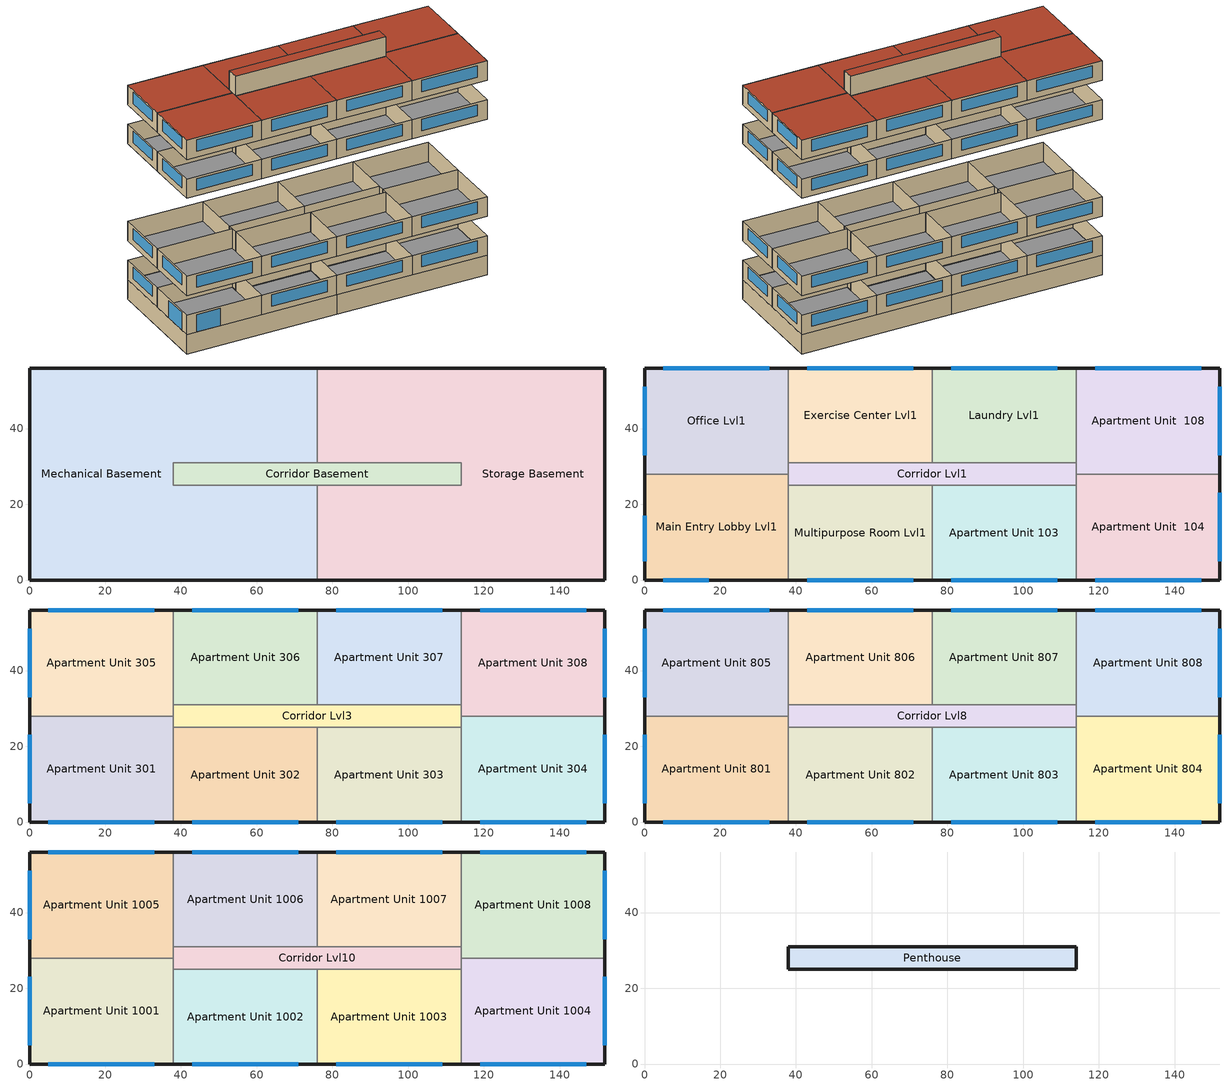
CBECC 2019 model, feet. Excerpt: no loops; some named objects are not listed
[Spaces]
Corridor Basement
 floor ground (SlabOnOrBelowGradeF073): 114,31 114,25 38,25 38,31 z-10
 wall to Mechanical Basement (MetalFrameWallInterior): 76,31 38,31 38,25 76,25 z-10:0
 wall to Storage Basement (MetalFrameWallInterior): 76,25 114,25 114,31 76,31 z-10:0
Mechanical Basement
 floor ground (SlabOnOrBelowGradeF073): 76,56 76,31 38,31 38,25 76,25 76,0 0,0 0,56 z-10
 wall to Storage Basement (MetalFrameWallInterior): 76,0 76,25 / 76,31 76,56 z-10:0
 wall ground (BelowGradeWallC114): 76,56 0,56 0,0 76,0 z-10:0
Storage Basement
 floor ground (SlabOnOrBelowGradeF073): 152,56 152,0 76,0 76,25 114,25 114,31 76,31 76,56 z-10
 wall ground (BelowGradeWallC114): 76,0 152,0 152,56 76,56 z-10:0
Corridor Lvl1
 floor to Corridor Basement (TypicalFloorInterior): 114,31 114,25 38,25 38,31 z0
 wall to Apartment Unit 104 (MetalFrameWallInterior): 114,25 114,28 z0:10
 wall to Apartment Unit 103 (MetalFrameWallInterior): 76,25 114,25 z0:10
 wall to Multipurpose Room Lvl1 (MetalFrameWallInterior): 38,25 76,25 z0:10
 wall to Main Entry Lobby Lvl1 (MetalFrameWallInterior): 38,28 38,25 z0:10
 wall to Office Lvl1 (MetalFrameWallInterior): 38,31 38,28 z0:10
 wall to Exercise Center Lvl1 (MetalFrameWallInterior): 76,31 38,31 z0:10
 wall to Laundry Lvl1 (MetalFrameWallInterior): 114,31 76,31 z0:10
 wall to Apartment Unit 108 (MetalFrameWallInterior): 114,28 114,31 z0:10
Apartment Unit 104
 wall to Apartment Unit 103 (MetalFrameWallInterior): 114,25 114,0 z0:10
Apartment Unit 103
 floor to Storage Basement (TypicalFloorInterior): 114,25 114,0 76,0 76,25 z0
 wall outside (MetalFramedWallU069): 76,0 114,0 z0:10
 wall to Multipurpose Room Lvl1 (MetalFrameWallInterior): 76,25 76,0 z0:10
 window (Fixed Window): 81,0 109,0 z3:8.85
Multipurpose Room Lvl1
 floor to Mechanical Basement (TypicalFloorInterior): 76,25 76,0 38,0 38,25 z0
 wall outside (MetalFramedWallU062): 38,0 76,0 z0:10
 wall to Main Entry Lobby Lvl1 (MetalFrameWallInterior): 38,25 38,0 z0:10
 window (Fixed Window): 43,0 71,0 z3:8.85
Main Entry Lobby Lvl1
 floor to Mechanical Basement (TypicalFloorInterior): 38,28 38,0 0,0 0,28 z0
 wall outside (MetalFramedWallU062): 0,28 0,0 38,0 z0:10
 wall to Office Lvl1 (MetalFrameWallInterior): 38,28 0,28 z0:10
 window (Fixed Window): 0,17 0,5 / 5,0 17,0 z0:8.85
Office Lvl1
 floor to Mechanical Basement (TypicalFloorInterior): 38,56 38,28 0,28 0,56 z0
 wall outside (MetalFramedWallU062): 38,56 0,56 0,28 z0:10
 wall to Exercise Center Lvl1 (MetalFrameWallInterior): 38,31 38,56 z0:10
 window (Fixed Window): 0,51 0,33 / 33,56 5,56 z3:8.85
Exercise Center Lvl1
 floor to Mechanical Basement (TypicalFloorInterior): 76,56 76,31 38,31 38,56 z0
 wall outside (MetalFramedWallU062): 76,56 38,56 z0:10
 wall to Laundry Lvl1 (MetalFrameWallInterior): 76,31 76,56 z0:10
 window (Fixed Window): 71,56 43,56 z3:8.85
Laundry Lvl1
 floor to Storage Basement (TypicalFloorInterior): 114,56 114,31 76,31 76,56 z0
 wall outside (MetalFramedWallU062): 114,56 76,56 z0:10
 wall to Apartment Unit  108 (MetalFrameWallInterior): 114,31 114,56 z0:10
 window (Fixed Window): 109,56 81,56 z3:8.85
Apartment Unit 108
 wall to Apartment Unit  104 (MetalFrameWallInterior): 114,28 152,28 z0:10
Apartment Unit  104
 floor to Storage Basement (TypicalFloorInterior): 152,28 152,0 114,0 114,28 z0
 wall outside (MetalFramedWallU069): 114,0 152,0 152,28 z0:10
 window (Fixed Window): 152,5 152,23 / 119,0 147,0 z3:8.85
Apartment Unit  108
 floor to Storage Basement (TypicalFloorInterior): 152,56 152,28 114,28 114,56 z0
 wall outside (MetalFramedWallU069): 152,28 152,56 114,56 z0:10
 window (Fixed Window): 152,33 152,51 / 147,56 119,56 z3:8.85
Corridor Lvl3
 floor inside (TypicalFloorInterior): 114,31 114,25 38,25 38,31 z20
 wall to Apartment Unit 304 (MetalFrameWallInterior): 114,25 114,28 z20:30
 wall to Apartment Unit 303 (MetalFrameWallInterior): 76,25 114,25 z20:30
 wall to Apartment Unit 302 (MetalFrameWallInterior): 38,25 76,25 z20:30
 wall to Apartment Unit 301 (MetalFrameWallInterior): 38,28 38,25 z20:30
 wall to Apartment Unit 305 (MetalFrameWallInterior): 38,31 38,28 z20:30
 wall to Apartment Unit 306 (MetalFrameWallInterior): 76,31 38,31 z20:30
 wall to Apartment Unit 307 (MetalFrameWallInterior): 114,31 76,31 z20:30
 wall to Apartment Unit 308 (MetalFrameWallInterior): 114,28 114,31 z20:30
Apartment Unit 304
 floor inside (TypicalFloorInterior): 152,28 152,0 114,0 114,28 z20
 wall outside (MetalFramedWallU069): 114,0 152,0 152,28 z20:30
 wall to Apartment Unit 303 (MetalFrameWallInterior): 114,25 114,0 z20:30
 wall to Apartment Unit 308 (MetalFrameWallInterior): 152,28 114,28 z20:30
 window (Fixed Window): 152,5 152,23 / 119,0 147,0 z23:28.85
Apartment Unit 303
 floor inside (TypicalFloorInterior): 114,25 114,0 76,0 76,25 z20
 wall outside (MetalFramedWallU069): 76,0 114,0 z20:30
 wall to Apartment Unit 302 (MetalFrameWallInterior): 76,25 76,0 z20:30
 window (Fixed Window): 81,0 109,0 z23:28.85
Apartment Unit 302
 floor inside (TypicalFloorInterior): 76,25 76,0 38,0 38,25 z20
 wall outside (MetalFramedWallU069): 38,0 76,0 z20:30
 wall to Apartment Unit 301 (MetalFrameWallInterior): 38,25 38,0 z20:30
 window (Fixed Window): 43,0 71,0 z23:28.85
Apartment Unit 301
 floor inside (TypicalFloorInterior): 38,28 38,0 0,0 0,28 z20
 wall outside (MetalFramedWallU069): 0,28 0,0 38,0 z20:30
 wall to Apartment Unit 305 (MetalFrameWallInterior): 38,28 0,28 z20:30
 window (Fixed Window): 0,23 0,5 / 5,0 33,0 z23:28.85
Apartment Unit 305
 floor inside (TypicalFloorInterior): 38,56 38,28 0,28 0,56 z20
 wall outside (MetalFramedWallU069): 38,56 0,56 0,28 z20:30
 wall to Apartment Unit 306 (MetalFrameWallInterior): 38,31 38,56 z20:30
 window (Fixed Window): 0,51 0,33 / 33,56 5,56 z23:28.85
Apartment Unit 306
 floor inside (TypicalFloorInterior): 76,56 76,31 38,31 38,56 z20
 wall outside (MetalFramedWallU069): 76,56 38,56 z20:30
 wall to Apartment Unit 307 (MetalFrameWallInterior): 76,31 76,56 z20:30
 window (Fixed Window): 71,56 43,56 z23:28.85
Apartment Unit 307
 floor inside (TypicalFloorInterior): 114,56 114,31 76,31 76,56 z20
 wall outside (MetalFramedWallU069): 114,56 76,56 z20:30
 wall to Apartment Unit 308 (MetalFrameWallInterior): 114,31 114,56 z20:30
 window (Fixed Window): 109,56 81,56 z23:28.85
Apartment Unit 308
 floor inside (TypicalFloorInterior): 152,56 152,28 114,28 114,56 z20
 wall outside (MetalFramedWallU069): 152,28 152,56 114,56 z20:30
 window (Fixed Window): 152,33 152,51 / 147,56 119,56 z23:28.85
Corridor Lvl8
 floor inside (TypicalFloorInterior): 114,31 114,25 38,25 38,31 z70
 wall to Apartment Unit 804 (MetalFrameWallInterior): 114,25 114,28 z70:80
 wall to Apartment Unit 803 (MetalFrameWallInterior): 76,25 114,25 z70:80
 wall to Apartment Unit 802 (MetalFrameWallInterior): 38,25 76,25 z70:80
 wall to Apartment Unit 801 (MetalFrameWallInterior): 38,28 38,25 z70:80
 wall to Apartment Unit 805 (MetalFrameWallInterior): 38,31 38,28 z70:80
 wall to Apartment Unit 806 (MetalFrameWallInterior): 76,31 38,31 z70:80
 wall to Apartment Unit 807 (MetalFrameWallInterior): 114,31 76,31 z70:80
 wall to Apartment Unit 808 (MetalFrameWallInterior): 114,28 114,31 z70:80
Apartment Unit 804
 floor inside (TypicalFloorInterior): 152,28 152,0 114,0 114,28 z70
 wall outside (MetalFramedWallU069): 114,0 152,0 152,28 z70:80
 wall to Apartment Unit 803 (MetalFrameWallInterior): 114,25 114,0 z70:80
 wall to Apartment Unit 808 (MetalFrameWallInterior): 152,28 114,28 z70:80
 window (Fixed Window): 152,5 152,23 / 119,0 147,0 z73:78.85
Apartment Unit 803
 floor inside (TypicalFloorInterior): 114,25 114,0 76,0 76,25 z70
 wall outside (MetalFramedWallU069): 76,0 114,0 z70:80
 wall to Apartment Unit 802 (MetalFrameWallInterior): 76,25 76,0 z70:80
 window (Fixed Window): 81,0 109,0 z73:78.85
Apartment Unit 802
 floor inside (TypicalFloorInterior): 76,25 76,0 38,0 38,25 z70
 wall outside (MetalFramedWallU069): 38,0 76,0 z70:80
 wall to Apartment Unit 801 (MetalFrameWallInterior): 38,25 38,0 z70:80
 window (Fixed Window): 43,0 71,0 z73:78.85
Apartment Unit 801
 floor inside (TypicalFloorInterior): 38,28 38,0 0,0 0,28 z70
 wall outside (MetalFramedWallU069): 0,28 0,0 38,0 z70:80
 wall to Apartment Unit 805 (MetalFrameWallInterior): 38,28 0,28 z70:80
 window (Fixed Window): 0,23 0,5 / 5,0 33,0 z73:78.85
Apartment Unit 805
 floor inside (TypicalFloorInterior): 38,56 38,28 0,28 0,56 z70
 wall outside (MetalFramedWallU069): 38,56 0,56 0,28 z70:80
 wall to Apartment Unit 806 (MetalFrameWallInterior): 38,31 38,56 z70:80
 window (Fixed Window): 0,51 0,33 / 33,56 5,56 z73:78.85
Apartment Unit 806
 floor inside (TypicalFloorInterior): 76,56 76,31 38,31 38,56 z70
 wall outside (MetalFramedWallU069): 76,56 38,56 z70:80
 wall to Apartment Unit 807 (MetalFrameWallInterior): 76,31 76,56 z70:80
 window (Fixed Window): 71,56 43,56 z73:78.85
Apartment Unit 807
 floor inside (TypicalFloorInterior): 114,56 114,31 76,31 76,56 z70
 wall outside (MetalFramedWallU069): 114,56 76,56 z70:80
 wall to Apartment Unit 808 (MetalFrameWallInterior): 114,31 114,56 z70:80
 window (Fixed Window): 109,56 81,56 z73:78.85
Apartment Unit 808
 floor inside (TypicalFloorInterior): 152,56 152,28 114,28 114,56 z70
 wall outside (MetalFramedWallU069): 152,28 152,56 114,56 z70:80
 window (Fixed Window): 152,33 152,51 / 147,56 119,56 z73:78.85
Corridor Lvl10
 floor inside (TypicalFloorInterior): 114,31 114,25 38,25 38,31 z90
 wall to Apartment Unit 1004 (MetalFrameWallInterior): 114,25 114,28 z90:100
 wall to Apartment Unit 1003 (MetalFrameWallInterior): 76,25 114,25 z90:100
 wall to Apartment Unit 1002 (MetalFrameWallInterior): 38,25 76,25 z90:100
 wall to Apartment Unit 1001 (MetalFrameWallInterior): 38,28 38,25 z90:100
 wall to Apartment Unit 1005 (MetalFrameWallInterior): 38,31 38,28 z90:100
 wall to Apartment Unit 1006 (MetalFrameWallInterior): 76,31 38,31 z90:100
 wall to Apartment Unit 1007 (MetalFrameWallInterior): 114,31 76,31 z90:100
 wall to Apartment Unit 1008 (MetalFrameWallInterior): 114,28 114,31 z90:100
Apartment Unit 1004
 floor inside (TypicalFloorInterior): 152,28 152,0 114,0 114,28 z90
 wall outside (MetalFramedWallU069): 114,0 152,0 152,28 z90:100
 wall to Apartment Unit 1003 (MetalFrameWallInterior): 114,25 114,0 z90:100
 wall to Apartment Unit 1008 (MetalFrameWallInterior): 152,28 114,28 z90:100
 window (Fixed Window): 152,5 152,23 / 119,0 147,0 z93:98.85
 roof outside (FlatResWoodFramingAndOtherRoofU028Refl08): 152,0 152,28 114,28 114,0 z100
Apartment Unit 1003
 floor inside (TypicalFloorInterior): 114,25 114,0 76,0 76,25 z90
 wall outside (MetalFramedWallU069): 76,0 114,0 z90:100
 wall to Apartment Unit 1002 (MetalFrameWallInterior): 76,25 76,0 z90:100
 window (Fixed Window): 81,0 109,0 z93:98.85
 roof outside (FlatResWoodFramingAndOtherRoofU028Refl08): 114,0 114,25 76,25 76,0 z100
Apartment Unit 1002
 floor inside (TypicalFloorInterior): 76,25 76,0 38,0 38,25 z90
 wall outside (MetalFramedWallU069): 38,0 76,0 z90:100
 wall to Apartment Unit 1001 (MetalFrameWallInterior): 38,25 38,0 z90:100
 window (Fixed Window): 43,0 71,0 z93:98.85
 roof outside (FlatResWoodFramingAndOtherRoofU028Refl08): 76,0 76,25 38,25 38,0 z100
Apartment Unit 1001
 floor inside (TypicalFloorInterior): 38,28 38,0 0,0 0,28 z90
 wall outside (MetalFramedWallU069): 0,28 0,0 38,0 z90:100
 wall to Apartment Unit 1005 (MetalFrameWallInterior): 38,28 0,28 z90:100
 window (Fixed Window): 0,23 0,5 / 5,0 33,0 z93:98.85
 roof outside (FlatResWoodFramingAndOtherRoofU028Refl08): 38,0 38,28 0,28 0,0 z100
Apartment Unit 1005
 floor inside (TypicalFloorInterior): 38,56 38,28 0,28 0,56 z90
 wall outside (MetalFramedWallU069): 38,56 0,56 0,28 z90:100
 wall to Apartment Unit 1006 (MetalFrameWallInterior): 38,31 38,56 z90:100
 window (Fixed Window): 0,51 0,33 / 33,56 5,56 z93:98.85
 roof outside (FlatResWoodFramingAndOtherRoofU028Refl08): 38,28 38,56 0,56 0,28 z100
Apartment Unit 1006
 floor inside (TypicalFloorInterior): 76,56 76,31 38,31 38,56 z90
 wall outside (MetalFramedWallU069): 76,56 38,56 z90:100
 wall to Apartment Unit 1007 (MetalFrameWallInterior): 76,31 76,56 z90:100
 window (Fixed Window): 71,56 43,56 z93:98.85
 roof outside (FlatResWoodFramingAndOtherRoofU028Refl08): 76,31 76,56 38,56 38,31 z100
Apartment Unit 1007
 floor inside (TypicalFloorInterior): 114,56 114,31 76,31 76,56 z90
 wall outside (MetalFramedWallU069): 114,56 76,56 z90:100
 wall to Apartment Unit 1008 (MetalFrameWallInterior): 114,31 114,56 z90:100
 window (Fixed Window): 109,56 81,56 z93:98.85
 roof outside (FlatResWoodFramingAndOtherRoofU028Refl08): 114,31 114,56 76,56 76,31 z100
Apartment Unit 1008
 floor inside (TypicalFloorInterior): 152,56 152,28 114,28 114,56 z90
 wall outside (MetalFramedWallU069): 152,28 152,56 114,56 z90:100
 window (Fixed Window): 152,33 152,51 / 147,56 119,56 z93:98.85
 roof outside (FlatResWoodFramingAndOtherRoofU028Refl08): 152,28 152,56 114,56 114,28 z100
Penthouse
 floor to Corridor Lvl10 (TypicalFloorInterior): 114,31 114,25 38,25 38,31 z100
 wall outside (MetalFramedWallU062): 38,25 114,25 114,31 38,31 38,25 z100:110
 roof outside (FlatNonresWoodFramingAndOtherRoofU034): 114,25 114,31 38,31 38,25 z110
[Proj]
HRR10S_40WWR_IndGasInst_CZ04: CliZn=ClimateZone4; WeatherStation=SAN-JOSE-REID_724946; HVACAutoSizing=0; AnalysisType=Title24Compliance; DebugScreen=1
[Bldg]
Building 1: BldgAz=0; TotStoryCnt=12; AboveGrdStoryCnt=11
[Mat]
Name | CodeCat | CodeItem
Gypsum Board - 1/2 in. | Bldg Board and Siding | Gypsum Board - 1/2 in.
Gypsum Board - 5/8 in. | Bldg Board and Siding | Gypsum Board - 5/8 in.
Stucco - 7/8 in. | Plastering Materials | Stucco - 7/8 in.
Carpet - 3/4 in. | Finish Materials | Carpet - 3/4 in.
Metal Deck - 1/16 in. | Bldg Board and Siding | Metal Deck - 1/16 in.
Concrete - 140 lb/ft3 - 4 in. | Concrete | Concrete - 140 lb/ft3 - 4 in.
Metal Standing Seam - 1/16 in. | Roofing | Metal Standing Seam - 1/16 in.
Compliance Insulation R34.93 | Insulation Board | Compliance Insulation R34.93
Compliance Insulation R13.99 | Insulation Board | Compliance Insulation R13.99
Air - Metal Wall Framing - 16 or 24 in. OC | Air | Air - Metal Wall Framing - 16 or 24 in. OC
Compliance Insulation R0.10 | Insulation Board | Compliance Insulation R0.10
Compliance Insulation R0.20 | Insulation Board | Compliance Insulation R0.20
Compliance Insulation R2.00 | Insulation Board | Compliance Insulation R2.00
Compliance Insulation R10.06 | Insulation Board | Compliance Insulation R10.06
Compliance Insulation R28.63 | Insulation Board | Compliance Insulation R28.63
Concrete - Solid Grout - 115 lb/ft3 - 8 in. | Masonry Units Solid | Concrete - Solid Grout - 115 lb/ft3 - 8 in.
[ConsAssm]
MetalFramedWallU069: CompatibleSurfType=ExteriorWall; MatRef[1]=Stucco - 7/8 in.; MatRef[2]=Compliance Insulation R10.06; MatRef[3]=Compliance Insulation R2.00; MatRef[4]=Compliance Insulation R0.20; MatRef[5]=Compliance Insulation R0.10; MatRef[6]=Air - Metal Wall Framing - 16 or 24 in. OC; MatRef[7]=Gypsum Board - 1/2 in.
MetalFramedWallU062: CompatibleSurfType=ExteriorWall; MatRef[1]=Stucco - 7/8 in.; MatRef[2]=Compliance Insulation R13.99; MatRef[3]=Air - Metal Wall Framing - 16 or 24 in. OC; MatRef[4]=Gypsum Board - 1/2 in.
SlabOnOrBelowGradeF073: CompatibleSurfType=UndergroundFloor; MatRef[1]=Concrete - 140 lb/ft3 - 6 in.; SpecMthd=FFactor; ExtRoughness=MediumRough
BelowGradeWallC114: CompatibleSurfType=UndergroundWall; MatRef[1]=Concrete - Solid Grout - 115 lb/ft3 - 8 in.; SpecMthd=CFactor; ExtRoughness=MediumRough
MetalFrameWallInterior: CompatibleSurfType=InteriorWall; MatRef[1]=Gypsum Board - 5/8 in.; MatRef[2]=Air - Metal Wall Framing - 16 or 24 in. OC; MatRef[3]=Gypsum Board - 5/8 in.; SpecMthd=Layers; ExtRoughness=MediumRough
TypicalFloorInterior: CompatibleSurfType=InteriorFloor; MatRef[1]=Metal Deck - 1/16 in.; MatRef[2]=Concrete - 140 lb/ft3 - 4 in.; MatRef[3]=Carpet - 3/4 in.; SpecMthd=Layers; ExtRoughness=MediumRough
FlatNonresWoodFramingAndOtherRoofU034: CompatibleSurfType=Roof; MatRef[1]=Metal Standing Seam - 1/16 in.; MatRef[2]=Compliance Insulation R28.63; SpecMthd=Layers; ExtRoughness=MediumRough; CRRCInitialRefl=0.63; CRRCAgedRefl=0.63; CRRCInitialEmit=0.85; CRRCAgedEmit=0.85; CRRCInitialSRI=75; CRRCAgedSRI=75; CRRCProdID=XXXX-XXXX
FlatResWoodFramingAndOtherRoofU028Refl08: CompatibleSurfType=Roof; MatRef[1]=Metal Standing Seam - 1/16 in.; MatRef[2]=Compliance Insulation R34.93; CRRCInitialRefl=0.08; CRRCAgedRefl=0.08; CRRCInitialEmit=0.85; CRRCAgedEmit=0.85; CRRCProdID=XXXX-XXXX
[FenCons]
Fixed Window: FenProdType=FixedWindow; SHGC=0.25; UFactor=0.36; VT=0.42
[Story]
Name | Mult
Building Story Basement; Building Story 10; Building Story Penthouse
Building Story 1 | 1
Building Story 3 | 6
Building Story 8 | 2
[Spc] CondgType=DirectlyConditioned
Corridor Basement: Story=Building Story Basement; ThrmlZnRef=Corridor Basement Thermal Zn; SpcFunc=Corridor Area; SHWFluidSegRef=Elec SHW Supply FluidSegment; OccSensorCtrl=1
Mechanical Basement: Story=Building Story Basement; ThrmlZnRef=Mechanical Basement Thermal Zn; SpcFunc=Electrical, Mechanical, Telephone Rooms; SHWFluidSegRef=Elec SHW Supply FluidSegment; HotWtrHtgSchRef=WarehouseServiceHotWater
Storage Basement: Story=Building Story Basement; ThrmlZnRef=Storage Basement Thermal Zn; SpcFunc=Commercial/Industrial Storage (Warehouse); SHWFluidSegRef=Elec SHW Supply FluidSegment; HotWtrHtgSchRef=WarehouseServiceHotWater
Corridor Lvl1: Story=Building Story 1; ThrmlZnRef=Corridor Lvl1 Thermal Zn; SpcFunc=Corridor Area; SHWFluidSegRef=Elec SHW Supply FluidSegment; OccSensorCtrl=1
Apartment Unit 103: Story=Building Story 1; ThrmlZnRef=Apartment Unit 103 Thermal Zn; SpcFunc=High-Rise Residential Living Spaces; PriSide100PctControlled=0; ResDHWSysRef=ResidentialDHWSystem; DwellingUnitTypeCnt[3]=1; ResSpcDHWFeaturesRef[3]=Apartment Unit 103 rsd2
Apartment Unit  104: Story=Building Story 1; ThrmlZnRef=Apartment Unit 104 Thermal Zn; SpcFunc=High-Rise Residential Living Spaces; ResDHWSysRef=ResidentialDHWSystem; DwellingUnitTypeCnt[3]=1; ResSpcDHWFeaturesRef[3]=Apartment Unit 104 rsd2
Apartment Unit  108: Story=Building Story 1; ThrmlZnRef=Apartment Unit 108 Thermal Zn; SpcFunc=High-Rise Residential Living Spaces; ResDHWSysRef=ResidentialDHWSystem; DwellingUnitTypeCnt[3]=1; ResSpcDHWFeaturesRef[3]=Apartment Unit 108 rsd2
Exercise Center Lvl1: Story=Building Story 1; ThrmlZnRef=Exercise Center Lvl1 Thermal Zn; SpcFunc=Exercise/Fitness Center and Gymnasium Areas; SHWFluidSegRef=Gas SHW Supply FluidSegment; SecSide100PctControlled=1
Laundry Lvl1: Story=Building Story 1; ThrmlZnRef=Laundry Lvl1 Thermal Zn; SpcFunc=Laundry Area; SHWFluidSegRef=Gas SHW Supply FluidSegment; SecSide100PctControlled=1
Main Entry Lobby Lvl1: Story=Building Story 1; ThrmlZnRef=Main Entry Lobby Lvl1 Thermal Zn; SpcFunc=Main Entry Lobby; SHWFluidSegRef=Elec SHW Supply FluidSegment; SecSide100PctControlled=1; ElevPwr=40000; ElevRadFrac=0; ElevLatFrac=0; ElevLostFrac=1
Multipurpose Room Lvl1: Story=Building Story 1; ThrmlZnRef=Multipurpose Room Lvl1 Thermal Zn; SpcFunc=Convention, Conference, Multipurpose and Meeting Area; SHWFluidSegRef=Elec SHW Supply FluidSegment; OccSensorCtrl=1; SecSide100PctControlled=1
Office Lvl1: Story=Building Story 1; ThrmlZnRef=Office Lvl1 Thermal Zn; SpcFunc=Office Area (Open plan office); SHWFluidSegRef=Elec SHW Supply FluidSegment; SecSide100PctControlled=1
Corridor Lvl3: Story=Building Story 3; ThrmlZnRef=Corridor Lvl3 Thermal Zn; SpcFunc=Corridor Area; SHWFluidSegRef=Elec SHW Supply FluidSegment; OccSensorCtrl=1; HotWtrHtgSchRef=OfficeServiceHotWater
Apartment Unit 301: Story=Building Story 3; ThrmlZnRef=Apartment Unit 301 Thermal Zn; SpcFunc=High-Rise Residential Living Spaces; ResDHWSysRef=ResidentialDHWSystem; DwellingUnitTypeCnt[3]=1; ResSpcDHWFeaturesRef[3]=Apartment Unit 301 rsd2
Apartment Unit 302: Story=Building Story 3; ThrmlZnRef=Apartment Unit 302 Thermal Zn; SpcFunc=High-Rise Residential Living Spaces; ResDHWSysRef=ResidentialDHWSystem; DwellingUnitTypeCnt[3]=1; ResSpcDHWFeaturesRef[3]=Apartment Unit 302 rsd2
Apartment Unit 303: Story=Building Story 3; ThrmlZnRef=Apartment Unit 303 Thermal Zn; SpcFunc=High-Rise Residential Living Spaces; ResDHWSysRef=ResidentialDHWSystem; DwellingUnitTypeCnt[3]=1; ResSpcDHWFeaturesRef[3]=Apartment Unit 303 rsd2
Apartment Unit 304: Story=Building Story 3; ThrmlZnRef=Apartment Unit 304 Thermal Zn; SpcFunc=High-Rise Residential Living Spaces; ResDHWSysRef=ResidentialDHWSystem; DwellingUnitTypeCnt[3]=1; ResSpcDHWFeaturesRef[3]=Apartment Unit 304 rsd2
Apartment Unit 305: Story=Building Story 3; ThrmlZnRef=Apartment Unit 305 Thermal Zn; SpcFunc=High-Rise Residential Living Spaces; ResDHWSysRef=ResidentialDHWSystem; DwellingUnitTypeCnt[3]=1; ResSpcDHWFeaturesRef[3]=Apartment Unit 305 rsd2
Apartment Unit 306: Story=Building Story 3; ThrmlZnRef=Apartment Unit 306 Thermal Zn; SpcFunc=High-Rise Residential Living Spaces; ResDHWSysRef=ResidentialDHWSystem; DwellingUnitTypeCnt[3]=1; ResSpcDHWFeaturesRef[3]=Apartment Unit 306 rsd2
Apartment Unit 307: Story=Building Story 3; ThrmlZnRef=Apartment Unit 307 Thermal Zn; SpcFunc=High-Rise Residential Living Spaces; ResDHWSysRef=ResidentialDHWSystem; DwellingUnitTypeCnt[3]=1; ResSpcDHWFeaturesRef[3]=Apartment Unit 307 rsd2
Apartment Unit 308: Story=Building Story 3; ThrmlZnRef=Apartment Unit 308 Thermal Zn; SpcFunc=High-Rise Residential Living Spaces; ResDHWSysRef=ResidentialDHWSystem; DwellingUnitTypeCnt[3]=1; ResSpcDHWFeaturesRef[3]=Apartment Unit 308 rsd2
Corridor Lvl8: Story=Building Story 8; ThrmlZnRef=Corridor Lvl8 Thermal Zn; SpcFunc=Corridor Area; SHWFluidSegRef=Elec SHW Supply FluidSegment; OccSensorCtrl=1; HotWtrHtgSchRef=OfficeServiceHotWater
Apartment Unit 801: Story=Building Story 8; ThrmlZnRef=Apartment Unit 801 Thermal Zn; SpcFunc=High-Rise Residential Living Spaces; ResDHWSysRef=ResidentialDHWSystem; DwellingUnitTypeCnt[3]=1; ResSpcDHWFeaturesRef[3]=Apartment Unit 801 rsd2
Apartment Unit 802: Story=Building Story 8; ThrmlZnRef=Apartment Unit 802 Thermal Zn; SpcFunc=High-Rise Residential Living Spaces; ResDHWSysRef=ResidentialDHWSystem; DwellingUnitTypeCnt[3]=1; ResSpcDHWFeaturesRef[3]=Apartment Unit 802 rsd2
Apartment Unit 803: Story=Building Story 8; ThrmlZnRef=Apartment Unit 803 Thermal Zn; SpcFunc=High-Rise Residential Living Spaces; ResDHWSysRef=ResidentialDHWSystem; DwellingUnitTypeCnt[3]=1; ResSpcDHWFeaturesRef[3]=Apartment Unit 803 rsd2
Apartment Unit 804: Story=Building Story 8; ThrmlZnRef=Apartment Unit 804 Thermal Zn; SpcFunc=High-Rise Residential Living Spaces; ResDHWSysRef=ResidentialDHWSystem; DwellingUnitTypeCnt[3]=1; ResSpcDHWFeaturesRef[3]=Apartment Unit 804 rsd2
Apartment Unit 805: Story=Building Story 8; ThrmlZnRef=Apartment Unit 805 Thermal Zn; SpcFunc=High-Rise Residential Living Spaces; ResDHWSysRef=ResidentialDHWSystem; DwellingUnitTypeCnt[3]=1; ResSpcDHWFeaturesRef[3]=Apartment Unit 805 rsd2
Apartment Unit 806: Story=Building Story 8; ThrmlZnRef=Apartment Unit 806 Thermal Zn; SpcFunc=High-Rise Residential Living Spaces; ResDHWSysRef=ResidentialDHWSystem; DwellingUnitTypeCnt[3]=1; ResSpcDHWFeaturesRef[3]=Apartment Unit 806 rsd2
Apartment Unit 807: Story=Building Story 8; ThrmlZnRef=Apartment Unit 807 Thermal Zn; SpcFunc=High-Rise Residential Living Spaces; ResDHWSysRef=ResidentialDHWSystem; DwellingUnitTypeCnt[3]=1; ResSpcDHWFeaturesRef[3]=Apartment Unit 807 rsd2
Apartment Unit 808: Story=Building Story 8; ThrmlZnRef=Apartment Unit 808 Thermal Zn; SpcFunc=High-Rise Residential Living Spaces; ResDHWSysRef=ResidentialDHWSystem; DwellingUnitTypeCnt[3]=1; ResSpcDHWFeaturesRef[3]=Apartment Unit 808 rsd2
Corridor Lvl10: Story=Building Story 10; ThrmlZnRef=Corridor 10 Thermal Zn; SpcFunc=Corridor Area; SHWFluidSegRef=Elec SHW Supply FluidSegment; OccSensorCtrl=1; HotWtrHtgSchRef=OfficeServiceHotWater
Apartment Unit 1001: Story=Building Story 10; ThrmlZnRef=Apartment Unit 1001 Thermal Zn; SpcFunc=High-Rise Residential Living Spaces; ResDHWSysRef=ResidentialDHWSystem; DwellingUnitTypeCnt[3]=1; ResSpcDHWFeaturesRef[3]=Apartment Unit 1001 rsd2
Apartment Unit 1002: Story=Building Story 10; ThrmlZnRef=Apartment Unit 1002 Thermal Zn; SpcFunc=High-Rise Residential Living Spaces; ResDHWSysRef=ResidentialDHWSystem; DwellingUnitTypeCnt[3]=1; ResSpcDHWFeaturesRef[3]=Apartment Unit 1002 rsd2
Apartment Unit 1003: Story=Building Story 10; ThrmlZnRef=Apartment Unit 1003 Thermal Zn; SpcFunc=High-Rise Residential Living Spaces; ResDHWSysRef=ResidentialDHWSystem; DwellingUnitTypeCnt[3]=1; ResSpcDHWFeaturesRef[3]=Apartment Unit 1003 rsd2
Apartment Unit 1004: Story=Building Story 10; ThrmlZnRef=Apartment Unit 1004 Thermal Zn; SpcFunc=High-Rise Residential Living Spaces; ResDHWSysRef=ResidentialDHWSystem; DwellingUnitTypeCnt[3]=1; ResSpcDHWFeaturesRef[3]=Apartment Unit 1004 rsd2
Apartment Unit 1005: Story=Building Story 10; ThrmlZnRef=Apartment Unit 1005 Thermal Zn; SpcFunc=High-Rise Residential Living Spaces; ResDHWSysRef=ResidentialDHWSystem; DwellingUnitTypeCnt[3]=1; ResSpcDHWFeaturesRef[3]=Apartment Unit 1005 rsd2
Apartment Unit 1006: Story=Building Story 10; ThrmlZnRef=Apartment Unit 1006 Thermal Zn; SpcFunc=High-Rise Residential Living Spaces; ResDHWSysRef=ResidentialDHWSystem; DwellingUnitTypeCnt[3]=1; ResSpcDHWFeaturesRef[3]=Apartment Unit 1006 rsd2
Apartment Unit 1007: Story=Building Story 10; ThrmlZnRef=Apartment Unit 1007 Thermal Zn; SpcFunc=High-Rise Residential Living Spaces; ResDHWSysRef=ResidentialDHWSystem; DwellingUnitTypeCnt[3]=1; ResSpcDHWFeaturesRef[3]=Apartment Unit 1007 rsd2
Apartment Unit 1008: Story=Building Story 10; ThrmlZnRef=Apartment Unit 1008 Thermal Zn; SpcFunc=High-Rise Residential Living Spaces; ResDHWSysRef=ResidentialDHWSystem; DwellingUnitTypeCnt[3]=1; ResSpcDHWFeaturesRef[3]=Apartment Unit 1008 rsd2
Penthouse: Story=Building Story Penthouse; ThrmlZnRef=Penthouse Thermal Zn; SpcFunc=Electrical, Mechanical, Telephone Rooms; SHWFluidSegRef=Elec SHW Supply FluidSegment; HotWtrHtgSchRef=WarehouseServiceHotWater; ElevCnt=1
[ThrmlZn]
Storage Basement Thermal Zn; Mechanical Basement Thermal Zn; Corridor Basement Thermal Zn: PriAirCondgSysRef[1]=PropAirSys6; PriAirCondgSysPriority[1]=1; VentSysRef=PropAirSys6; VentSysPriority=1; ClgTstatSchRef=WarehouseClgSetpt; HtgTstatSchRef=WarehouseHtgSetpt; HtgDsgnMaxFlowFrac=0.5; VentCtrlMthd=Fixed; DayltgCtrlLtgFrac1=0; DayltgCtrlLtgFrac2=0
Exercise Center Lvl1 Thermal Zn: PriAirCondgSysRef[1]=PropAirSys6-2; PriAirCondgSysPriority[1]=1; VentSysRef=PropAirSys6-2; VentSysPriority=1; HtgDsgnMaxFlowFrac=0.5; VentCtrlMthd=Fixed; DayltgCtrlLtgFrac1=0.257895; DayltgCtrlLtgFrac2=0.257895; DayltgIllumRefPt1Coord=( 57, 49, 2.5 ); DayltgIllumRefPt2Coord=( 57, 42, 2.5 ); DayltgIllumSetpt1=412.5; DayltgIllumSetpt2=550; DayltgCtrlType=Continuous; DayltgMinDimLtgFrac=0.2; DayltgMinDimPwrFrac=0.2
Laundry Lvl1 Thermal Zn: PriAirCondgSysRef[1]=PropAirSys6-2; PriAirCondgSysPriority[1]=1; VentSysRef=PropAirSys6-2; VentSysPriority=1; HtgDsgnMaxFlowFrac=0.5; VentCtrlMthd=Fixed; DayltgCtrlLtgFrac1=0.257895; DayltgCtrlLtgFrac2=0.257895; DayltgIllumRefPt1Coord=( 95, 49, 2.5 ); DayltgIllumRefPt2Coord=( 95, 42, 2.5 ); DayltgIllumSetpt1=300; DayltgIllumSetpt2=400; DayltgCtrlType=Continuous; DayltgMinDimLtgFrac=0.2; DayltgMinDimPwrFrac=0.2
Main Entry Lobby Lvl1 Thermal Zn: PriAirCondgSysRef[1]=PropAirSys6-2; PriAirCondgSysPriority[1]=1; VentSysRef=PropAirSys6-2; VentSysPriority=1; HtgDsgnMaxFlowFrac=0.5; VentCtrlMthd=CO2Sensors; DayltgCtrlLtgFrac1=0.22157; DayltgCtrlLtgFrac2=0.131579; DayltgIllumRefPt1Coord=( 11, 7, 2.5 ); DayltgIllumRefPt2Coord=( 11, 14, 2.5 ); DayltgIllumSetpt1=187.5; DayltgIllumSetpt2=250; DayltgCtrlType=Continuous; DayltgMinDimLtgFrac=0.2; DayltgMinDimPwrFrac=0.2
Multipurpose Room Lvl1 Thermal Zn: PriAirCondgSysRef[1]=PropAirSys6-2; PriAirCondgSysPriority[1]=1; VentSysRef=PropAirSys6-2; VentSysPriority=1; HtgDsgnMaxFlowFrac=0.5; VentCtrlMthd=CO2Sensors; DayltgCtrlLtgFrac1=0.257895; DayltgCtrlLtgFrac2=0.257895; DayltgIllumRefPt1Coord=( 57, 7, 2.5 ); DayltgIllumRefPt2Coord=( 57, 14, 2.5 ); DayltgIllumSetpt1=247.5; DayltgIllumSetpt2=330; DayltgCtrlType=Continuous; DayltgMinDimLtgFrac=0.2; DayltgMinDimPwrFrac=0.2
Office Lvl1 Thermal Zn: PriAirCondgSysRef[1]=PropAirSys6-2; PriAirCondgSysPriority[1]=1; VentSysRef=PropAirSys6-2; VentSysPriority=1; HtgDsgnMaxFlowFrac=0.5; VentCtrlMthd=Fixed; DayltgCtrlLtgFrac1=0.366306; DayltgCtrlLtgFrac2=0.276316; DayltgIllumRefPt1Coord=( 7, 42, 2.5 ); DayltgIllumRefPt2Coord=( 14, 42, 2.5 ); DayltgIllumSetpt1=287.5; DayltgIllumSetpt2=1150; DayltgCtrlType=Continuous; DayltgMinDimLtgFrac=0.2; DayltgMinDimPwrFrac=0.2
Apartment Unit 103 Thermal Zn: PriAirCondgSysRef[1]=PropZnSys2; PriAirCondgSysPriority[1]=1; VentSysRef=Apartment Unit 103-VentOnly; VentSrc=Forced
Apartment Unit  104 Thermal Zn: PriAirCondgSysRef[1]=PropZnSys2-2; PriAirCondgSysPriority[1]=1; VentSysRef=Apartment Unit 104-VentOnly; VentSrc=Forced
Apartment Unit  108 Thermal Zn: PriAirCondgSysRef[1]=PropZnSys2-3; PriAirCondgSysPriority[1]=1; VentSysRef=Apartment Unit 108-VentOnly; VentSrc=Forced
Corridor Lvl1 Thermal Zn: PriAirCondgSysRef[1]=PropAirSys6-2; PriAirCondgSysPriority[1]=1; VentSysRef=PropAirSys6-2; VentSysPriority=1; VentCtrlMthd=Fixed; Type=Conditioned
Apartment Unit 301 Thermal Zn: PriAirCondgSysRef[1]=PropZnSys2-4; PriAirCondgSysPriority[1]=1; VentSysRef=Apartment Unit 301-VentOnly; VentSrc=Forced
Apartment Unit 302 Thermal Zn: PriAirCondgSysRef[1]=PropZnSys2-5; PriAirCondgSysPriority[1]=1; VentSysRef=Apartment Unit 302-VentOnly; VentSrc=Forced
Apartment Unit 303 Thermal Zn: PriAirCondgSysRef[1]=PropZnSys2-6; PriAirCondgSysPriority[1]=1; VentSysRef=Apartment Unit 303-VentOnly; VentSrc=Forced
Apartment Unit 304 Thermal Zn: PriAirCondgSysRef[1]=PropZnSys2-7; PriAirCondgSysPriority[1]=1; VentSysRef=Apartment Unit 304-VentOnly; VentSrc=Forced
Apartment Unit 305 Thermal Zn: PriAirCondgSysRef[1]=PropZnSys2-8; PriAirCondgSysPriority[1]=1; VentSysRef=Apartment Unit 305-VentOnly; VentSrc=Forced
Apartment Unit 306 Thermal Zn: PriAirCondgSysRef[1]=PropZnSys2-9; PriAirCondgSysPriority[1]=1; VentSysRef=Apartment Unit 306-VentOnly; VentSrc=Forced
Apartment Unit 307 Thermal Zn: PriAirCondgSysRef[1]=PropZnSys2-10; PriAirCondgSysPriority[1]=1; VentSysRef=Apartment Unit 307-VentOnly; VentSrc=Forced
Apartment Unit 308 Thermal Zn: PriAirCondgSysRef[1]=PropZnSys2-11; PriAirCondgSysPriority[1]=1; VentSysRef=Apartment Unit 308-VentOnly; VentSrc=Forced
Corridor Lvl3 Thermal Zn: PriAirCondgSysRef[1]=PropAirSys6-3; PriAirCondgSysPriority[1]=1
Apartment Unit 801 Thermal Zn: PriAirCondgSysRef[1]=PropZnSys2-12; PriAirCondgSysPriority[1]=1; VentSysRef=Apartment Unit 801-VentOnly; VentSrc=Forced
Apartment Unit 802 Thermal Zn: PriAirCondgSysRef[1]=PropZnSys2-13; PriAirCondgSysPriority[1]=1; VentSysRef=Apartment Unit 802-VentOnly; VentSrc=Forced; Type=Conditioned
Apartment Unit 803 Thermal Zn: PriAirCondgSysRef[1]=PropZnSys2-14; PriAirCondgSysPriority[1]=1; VentSysRef=Apartment Unit 803-VentOnly; VentSrc=Forced
Apartment Unit 804 Thermal Zn: PriAirCondgSysRef[1]=PropZnSys2-15; PriAirCondgSysPriority[1]=1; VentSysRef=Apartment Unit 804-VentOnly; VentSrc=Forced
Apartment Unit 805 Thermal Zn: PriAirCondgSysRef[1]=PropZnSys2-16; PriAirCondgSysPriority[1]=1; VentSysRef=Apartment Unit 805-VentOnly; VentSrc=Forced
Apartment Unit 806 Thermal Zn: PriAirCondgSysRef[1]=PropZnSys2-17; PriAirCondgSysPriority[1]=1; VentSysRef=Apartment Unit 806-VentOnly; VentSrc=Forced
Apartment Unit 807 Thermal Zn: PriAirCondgSysRef[1]=PropZnSys2-18; PriAirCondgSysPriority[1]=1; VentSysRef=Apartment Unit 807-VentOnly; VentSrc=Forced
Apartment Unit 808 Thermal Zn: PriAirCondgSysRef[1]=PropZnSys2-19; PriAirCondgSysPriority[1]=1; VentSysRef=Apartment Unit 808-VentOnly; VentSrc=Forced
Corridor Lvl8 Thermal Zn: PriAirCondgSysRef[1]=PropAirSys6-4; PriAirCondgSysPriority[1]=1
Apartment Unit 1001 Thermal Zn: PriAirCondgSysRef[1]=PropZnSys2-20; PriAirCondgSysPriority[1]=1; VentSysRef=Apartment Unit 1001-VentOnly; VentSrc=Forced
Apartment Unit 1002 Thermal Zn: PriAirCondgSysRef[1]=PropZnSys2-21; PriAirCondgSysPriority[1]=1; VentSysRef=Apartment Unit 1002-VentOnly; VentSrc=Forced
Apartment Unit 1003 Thermal Zn: PriAirCondgSysRef[1]=PropZnSys2-22; VentSysRef=Apartment Unit 1003-VentOnly; VentSrc=Forced
Apartment Unit 1004 Thermal Zn: PriAirCondgSysRef[1]=PropZnSys2-23; PriAirCondgSysPriority[1]=1; VentSysRef=Apartment Unit 1004-VentOnly; VentSrc=Forced
Apartment Unit 1005 Thermal Zn: PriAirCondgSysRef[1]=PropZnSys2-24; PriAirCondgSysPriority[1]=1; VentSysRef=Apartment Unit 1005-VentOnly; VentSrc=Forced
Apartment Unit 1006 Thermal Zn: PriAirCondgSysRef[1]=PropZnSys2-25; PriAirCondgSysPriority[1]=1; VentSysRef=Apartment Unit 1006-VentOnly; VentSrc=Forced
Apartment Unit 1007 Thermal Zn: PriAirCondgSysRef[1]=PropZnSys2-26; PriAirCondgSysPriority[1]=1; VentSysRef=Apartment Unit 1007-VentOnly; VentSrc=Forced
Apartment Unit 1008 Thermal Zn: PriAirCondgSysRef[1]=PropZnSys2-27; PriAirCondgSysPriority[1]=1; VentSysRef=Apartment Unit 1008-VentOnly; VentSrc=Forced
Corridor 10 Thermal Zn: PriAirCondgSysRef[1]=PropAirSys6-5; PriAirCondgSysPriority[1]=1; VentSysRef=PropAirSys6-5; VentSysPriority=1; VentCtrlMthd=Fixed; Type=Conditioned
Penthouse Thermal Zn: PriAirCondgSysRef[1]=PropAirSys6-6; PriAirCondgSysPriority[1]=1; VentSysRef=PropAirSys6-6; VentSysPriority=1; ClgTstatSchRef=WarehouseClgSetpt; HtgTstatSchRef=WarehouseHtgSetpt; HtgDsgnMaxFlowFrac=0.5; VentCtrlMthd=Fixed; DayltgCtrlLtgFrac1=0; DayltgCtrlLtgFrac2=0
[ZnSys] Type=VentilationOnly
Name | Cnt
Apartment Unit 103-VentOnly; Apartment Unit 104-VentOnly; Apartment Unit 108-VentOnly; Apartment Unit 1001-VentOnly; Apartment Unit 1002-VentOnly; Apartment Unit 1003-VentOnly; Apartment Unit 1004-VentOnly; Apartment Unit 1005-VentOnly; Apartment Unit 1006-VentOnly; Apartment Unit 1007-VentOnly; Apartment Unit 1008-VentOnly
Apartment Unit 301-VentOnly; Apartment Unit 302-VentOnly; Apartment Unit 303-VentOnly; Apartment Unit 304-VentOnly; Apartment Unit 305-VentOnly; Apartment Unit 306-VentOnly; Apartment Unit 307-VentOnly; Apartment Unit 308-VentOnly | 6
Apartment Unit 801-VentOnly; Apartment Unit 802-VentOnly; Apartment Unit 803-VentOnly; Apartment Unit 804-VentOnly; Apartment Unit 805-VentOnly; Apartment Unit 806-VentOnly; Apartment Unit 807-VentOnly; Apartment Unit 808-VentOnly | 2
